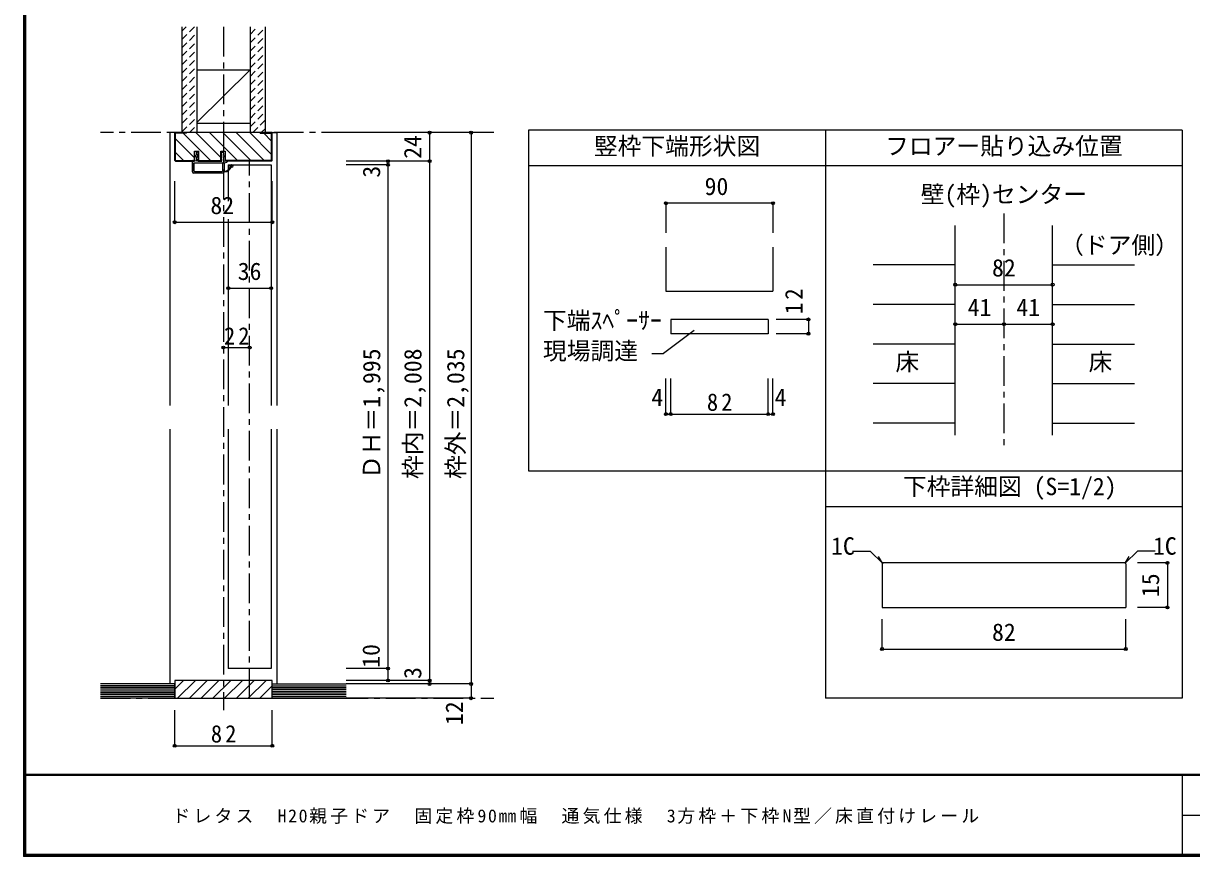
# Model space of a CAD drawing. Units: millimetres at full size, sheet at 1:5, with parts at other scales. Extents: x -973 to 977, y -718 to 696.
# Drawn here: x -973 to 10, y -701 to 0 of the extents above; entities that cross this region are included whole.
import ezdxf
from ezdxf.enums import TextEntityAlignment as Align

# ---------------------------------------------------------------- set-up
doc = ezdxf.new("R2010")
doc.units = ezdxf.units.MM
doc.header["$LTSCALE"] = 5
doc.header["$PDMODE"] = 32
doc.header["$PDSIZE"] = 2.5
doc.linetypes.add('CHAIN1', pattern=[8, 5, -1, 1, -1])
doc.linetypes.add('DASHED1', pattern=[1.8, 1.2, -0.6])
for name, color, linetype in [('0-0_補助線', 7, 'Continuous'), ('0-1_通り芯', 4, 'CHAIN1'), ('0-2_柱', 3, 'Continuous'), ('0-3_仕上げ', 2, 'Continuous'), ('0-4_枠', 3, 'Continuous'), ('0-6_扉', 6, 'Continuous'), ('0-7_金物', 7, 'Continuous'), ('0-A_文字', 7, 'Continuous'), ('0-B_寸法', 7, 'Continuous'), ('0-C_ハッチ', 4, 'DASHED1'), ('1-4_枠', 3, 'Continuous'), ('1-B_寸法', 4, 'Continuous'), ('F-1_枠', 6, 'Continuous'), ('F-A_文字', 7, 'Continuous')]:
    doc.layers.add(name, color=color, linetype=linetype)
doc.styles.add('ＭＳ ゴシック', font='')
doc.styles.get('ＭＳ ゴシック').set_extended_font_data('MS Gothic')

# ---------------------------------------------------------------- blocks, each defined once
blk = doc.blocks.new('2')
at = {"layer": '0-0_補助線'}
for p, q in [((-9.846, -9.622), (-9.846, 15.078)), ((-8.846, 16.078), (0.354, 16.078)), ((-8.846, 15.878), (0.637, 15.878)), ((-8.446, 14.378), (-8.446, -8.922)), ((-8.146, 14.678), (-1.546, 14.678)), ((-1.246, 14.378), (-1.246, -8.922)), ((0.154, 11.653), (2.154, 11.653)), ((0.154, 11.653), (0.154, -8.497)), ((2.154, 10.953), (2.154, 11.653)), ((3.154, 11.653), (2.512, 10.83)), ((3.154, 11.653), (6.154, 11.653)), ((4.154, 13.753), (4.154, 13.053)), ((5.154, 13.053), (4.512, 13.876)), ((7.154, 13.053), (5.154, 13.053)), ((6.154, 10.953), (6.154, 11.653)), ((7.558, 12.258), (6.516, 10.835)), ((-1.546, -9.222), (-8.146, -9.222)), ((0.154, -8.497), (2.154, -8.497)), ((2.154, -7.797), (2.154, -8.497)), ((3.154, -8.497), (2.512, -7.674)), ((3.154, -8.497), (6.154, -8.497)), ((6.154, -7.797), (6.154, -8.497)), ((7.558, -9.101), (6.516, -7.679)), ((-1.48, -10.622), (-8.846, -10.622)), ((-1.189, -10.85), (-0.732, -12.694)), ((0.354, -12.922), (-0.441, -12.922)), ((4.154, -9.897), (0.154, -9.897)), ((0.154, -9.897), (0.154, -10.622)), ((0.154, -10.622), (0.645, -12.548)), ((4.154, -10.597), (4.154, -9.897)), ((5.154, -9.897), (4.512, -10.72)), ((7.154, -9.897), (5.154, -9.897))]:
    blk.add_line(p, q, dxfattribs=at)
for points in [[(-9.646, 15.078), (-9.646, -9.622), (-9.846, -9.622)], [(4.154, 13.053), (0.154, 13.053), (0.649, 15.723)]]:
    blk.add_lwpolyline(points, dxfattribs=at)
for centre, radius, start, end in [((-8.846, 15.078), 1, 90, 180), ((-8.846, 15.078), 0.8, 90, 180), ((-8.146, 14.378), 0.3, 90, 180), ((-1.546, 14.378), 0.3, 0, 90), ((0.354, 15.778), 0.3, 349.49875, 90), ((2.354, 10.953), 0.2, 180, 322.03043), ((4.354, 13.753), 0.2, 37.96957, 180), ((6.354, 10.953), 0.2, 180, 323.78053), ((7.154, 12.553), 0.5, 323.78053, 90), ((-8.846, -9.622), 1, 180, 270), ((-8.146, -8.922), 0.3, 180, 270), ((-1.546, -8.922), 0.3, 270, 0), ((2.354, -7.797), 0.2, 37.96957, 180), ((6.354, -7.797), 0.2, 36.21947, 180), ((7.154, -9.397), 0.5, 270, 36.21947), ((-2.846, -10.72), 6, 179.06153, 259.29815), ((-2.846, -10.72), 5.3, 178.93757, 259.29815), ((-3.896, -16.272), 0.35, 259.29815, 79.29815), ((-1.48, -10.922), 0.3, 13.9282, 90), ((-0.441, -12.622), 0.3, 193.9282, 270), ((0.354, -12.622), 0.3, 270, 14.29438), ((4.354, -10.597), 0.2, 180, 322.03043)]:
    blk.add_arc(centre, radius, start, end, dxfattribs=at)
blk.add_point((-3.896, -16.622), dxfattribs=at)

msp = doc.modelspace()

# ---------------------------------------------------------------- linework, layer by layer
at = {"layer": '0-0_補助線', "color": 4}
for p, q in [((-342.693, -150.894), (-342.693, -175.894)), ((-312.803, -248.695), (-339.885, -248.695)), ((-312.803, -248.695), (-312.803, -260.695)), ((-312.803, -260.695), (-339.885, -260.695)), ((-804.976, -272.382), (-782.976, -272.382)), ((-432.693, -328.343), (-432.693, -298.335)), ((-428.693, -328.343), (-428.693, -298.335)), ((-346.693, -328.343), (-346.693, -298.335)), ((-342.693, -328.343), (-342.693, -298.335)), ((-432.693, -328.343), (-428.693, -328.343)), ((-428.693, -328.343), (-346.693, -328.343)), ((-346.693, -328.343), (-342.693, -328.343))]:
    msp.add_line(p, q, dxfattribs=at)
at = {"layer": '0-0_補助線', "color": 3}
msp.add_line((-342.693, -187.826), (-342.693, -224.786), dxfattribs=at)
at = {"layer": '0-0_補助線'}
for p, q in [((-428.693, -248.695), (-428.693, -260.695)), ((-346.693, -248.695), (-428.693, -248.695)), ((-346.693, -248.695), (-346.693, -260.695)), ((-409.063, -257.9), (-434.863, -277.249)), ((-346.693, -260.695), (-428.693, -260.695)), ((-444.708, -277.249), (-434.863, -277.249))]:
    msp.add_line(p, q, dxfattribs=at)
at = {"layer": '0-0_補助線', "color": 4}
msp.add_lwpolyline([(-342.693, -150.894), (-432.693, -150.894), (-432.693, -175.894)], dxfattribs=at)
at = {"layer": '0-0_補助線', "color": 3}
msp.add_lwpolyline([(-432.693, -187.826), (-432.693, -224.786), (-342.693, -224.786)], dxfattribs=at)
at = {"layer": '0-0_補助線'}
for p in [(-432.693, -150.894), (-342.693, -150.894), (-312.803, -248.695), (-312.803, -260.695), (-804.976, -272.382), (-782.976, -272.382), (-432.693, -328.343), (-428.693, -328.343), (-346.693, -328.343), (-342.693, -328.343)]:
    msp.add_point(p, dxfattribs=at)
at = {"layer": '0-1_通り芯'}
for p, q in [((-804.976, -2.5), (-804.976, -577.5)), ((-577.619, -91.5), (-908.333, -91.5)), ((-782.976, -567.5), (-782.976, -115.5)), ((-148.347, -159.5), (-148.347, -356.007)), ((-908.333, -567.5), (-577.619, -567.5))]:
    msp.add_line(p, q, dxfattribs=at)
at = {"layer": '0-2_柱'}
for p, q in [((-827.476, -38.5), (-782.476, -38.5)), ((-827.476, -83.5), (-782.476, -83.5))]:
    msp.add_line(p, q, dxfattribs=at)
at = {"layer": '0-2_柱', "color": 7}
msp.add_line((-827.476, -82.928), (-782.476, -38.5), dxfattribs=at)
at = {"layer": '0-3_仕上げ'}
for p, q in [((-839.976, -2.5), (-839.976, -91.5)), ((-827.476, -2.5), (-827.476, -91.5)), ((-782.476, -2.5), (-782.476, -91.5)), ((-769.976, -2.5), (-769.976, -91.5)), ((-845.976, -555.5), (-908.333, -555.5)), ((-845.976, -567.5), (-845.976, -555.5)), ((-763.976, -567.5), (-763.976, -555.5)), ((-763.976, -555.5), (-701.619, -555.5)), ((-845.976, -567.5), (-908.333, -567.5)), ((-763.976, -567.5), (-701.619, -567.5))]:
    msp.add_line(p, q, dxfattribs=at)
at = {"layer": '0-3_仕上げ', "color": 4}
for p, q in [((-189.347, -202.801), (-258.347, -202.801)), ((-107.347, -202.801), (-38.347, -202.801)), ((-189.347, -236.103), (-258.347, -236.103)), ((-107.347, -236.103), (-38.347, -236.103)), ((-189.347, -269.404), (-258.347, -269.404)), ((-107.347, -269.404), (-38.347, -269.404)), ((-189.347, -302.706), (-258.347, -302.706)), ((-107.347, -302.706), (-38.347, -302.706)), ((-189.347, -336.007), (-258.347, -336.007)), ((-107.347, -336.007), (-38.347, -336.007))]:
    msp.add_line(p, q, dxfattribs=at)
at = {"layer": '0-3_仕上げ', "color": 7}
for p, q in [((-845.976, -557), (-908.333, -557)), ((-845.976, -558.5), (-908.333, -558.5)), ((-845.976, -560), (-908.333, -560)), ((-763.976, -557), (-701.619, -557)), ((-763.976, -558.5), (-701.619, -558.5)), ((-763.976, -560), (-701.619, -560)), ((-845.976, -561.5), (-908.333, -561.5)), ((-845.976, -563), (-908.333, -563)), ((-845.976, -564.5), (-908.333, -564.5)), ((-845.976, -566), (-908.333, -566)), ((-763.976, -561.5), (-701.619, -561.5)), ((-763.976, -563), (-701.619, -563)), ((-763.976, -564.5), (-701.619, -564.5)), ((-763.976, -566), (-701.619, -566))]:
    msp.add_line(p, q, dxfattribs=at)
at = {"layer": '0-4_枠', "color": 4}
for p, q in [((-845.976, -91.5), (-849.976, -91.5)), ((-849.976, -91.5), (-849.976, -321)), ((-763.976, -91.5), (-759.976, -91.5)), ((-759.976, -91.5), (-759.976, -321)), ((-849.976, -341), (-849.976, -555.5)), ((-759.976, -341), (-759.976, -555.5))]:
    msp.add_line(p, q, dxfattribs=at)
at = {"layer": '0-4_枠'}
for p, q in [((-763.976, -91.5), (-845.976, -91.5)), ((-845.476, -114.586), (-845.476, -92)), ((-835.976, -92), (-845.476, -92)), ((-835.976, -92), (-835.976, -91.5)), ((-773.976, -92), (-773.976, -91.5)), ((-773.976, -92), (-764.476, -92)), ((-764.476, -114.586), (-764.476, -92)), ((-829.476, -107), (-825.776, -107)), ((-829.476, -115.5), (-829.476, -107)), ((-825.776, -115.5), (-825.776, -107)), ((-807.176, -115.5), (-807.176, -107)), ((-845.062, -115), (-845.476, -114.586)), ((-845.269, -115.5), (-829.476, -115.5)), ((-845.062, -115), (-829.476, -115)), ((-825.776, -115), (-807.176, -115)), ((-825.776, -115.5), (-807.176, -115.5)), ((-764.89, -115), (-803.476, -115)), ((-764.683, -115.5), (-803.476, -115.5)), ((-764.89, -115), (-764.476, -114.586)), ((-189.347, -346.007), (-189.347, -169.5)), ((-107.347, -346.007), (-107.347, -169.5))]:
    msp.add_line(p, q, dxfattribs=at)
for points in [[(-845.269, -115.5), (-845.976, -114.793), (-845.976, -91.5)], [(-764.683, -115.5), (-763.976, -114.793), (-763.976, -91.5)], [(-807.176, -107), (-803.476, -107), (-803.476, -115.5)]]:
    msp.add_lwpolyline(points, dxfattribs=at)
msp.add_lwpolyline([(-845.976, -567.5), (-763.976, -567.5), (-763.976, -552.5), (-845.976, -552.5)], close=True, dxfattribs=at)
at = {"layer": '0-6_扉'}
for p, q in [((-800.976, -118.5), (-800.976, -149.19)), ((-800.976, -118.5), (-764.976, -118.5)), ((-764.976, -118.5), (-764.976, -321)), ((-800.976, -164.422), (-800.976, -321)), ((-800.976, -341), (-800.976, -542.5)), ((-764.976, -341), (-764.976, -542.5)), ((-764.976, -542.5), (-800.976, -542.5))]:
    msp.add_line(p, q, dxfattribs=at)
at = {"layer": '0-A_文字', "color": 3}
for p, q in [((-548.347, -89.5), (-548.347, -376.007)), ((1.653, -89.5), (-548.347, -89.5)), ((-298.347, -89.5), (-298.347, -567.5)), ((1.653, -89.5), (1.653, -567.5)), ((1.653, -119.5), (-548.347, -119.5)), ((-548.347, -376.007), (1.653, -376.007)), ((-298.347, -406.007), (1.653, -406.007)), ((1.653, -567.5), (-298.347, -567.5))]:
    msp.add_line(p, q, dxfattribs=at)
at = {"layer": '0-B_寸法', "color": 4}
for p, q in [((-596.619, -91.5), (-701.619, -91.5)), ((-631.619, -91.5), (-631.619, -555.5)), ((-596.619, -91.5), (-596.619, -567.5)), ((-631.619, -115.5), (-701.619, -115.5)), ((-666.619, -115.5), (-666.619, -552.5)), ((-666.619, -118.5), (-701.619, -118.5)), ((-845.976, -166.922), (-845.976, -132.4)), ((-763.976, -166.922), (-763.976, -132.4)), ((-845.976, -166.922), (-763.976, -166.922)), ((-800.976, -222.382), (-764.976, -222.382)), ((-189.347, -219.452), (-107.347, -219.452)), ((-189.347, -252.753), (-107.347, -252.753)), ((-666.619, -542.5), (-701.619, -542.5)), ((-631.619, -552.5), (-701.619, -552.5)), ((-596.619, -555.5), (-701.619, -555.5)), ((-596.619, -567.5), (-701.619, -567.5)), ((-845.976, -607.5), (-845.976, -577.5)), ((-763.976, -607.5), (-763.976, -577.5)), ((-845.976, -607.5), (-763.976, -607.5))]:
    msp.add_line(p, q, dxfattribs=at)
at = {"layer": '0-B_寸法'}
for p in [(-631.619, -91.5), (-596.619, -91.5), (-666.619, -115.5), (-666.619, -118.5), (-631.619, -115.5), (-845.976, -166.922), (-763.976, -166.922), (-800.976, -222.382), (-764.976, -222.382), (-189.347, -219.452), (-107.347, -219.452), (-189.347, -252.753), (-148.347, -252.753), (-107.347, -252.753), (-666.619, -542.5), (-666.619, -552.5), (-631.619, -552.5), (-631.619, -555.5), (-596.619, -555.5), (-596.619, -567.5), (-845.976, -607.5), (-763.976, -607.5)]:
    msp.add_point(p, dxfattribs=at)
at = {"layer": '0-C_ハッチ'}
for p, q in [((-839.976, -6.04), (-836.436, -2.5)), ((-839.976, -13.111), (-829.365, -2.5)), ((-839.976, -20.182), (-827.476, -7.682)), ((-782.476, -8.748), (-776.228, -2.5)), ((-782.476, -15.819), (-769.976, -3.319)), ((-839.976, -27.253), (-827.476, -14.753)), ((-782.476, -22.89), (-769.976, -10.39)), ((-782.476, -29.961), (-769.976, -17.461)), ((-839.976, -34.324), (-827.476, -21.824)), ((-839.976, -41.395), (-827.476, -28.895)), ((-782.476, -37.032), (-769.976, -24.532)), ((-839.976, -48.466), (-827.476, -35.966)), ((-782.476, -44.103), (-769.976, -31.603)), ((-782.476, -51.174), (-769.976, -38.674)), ((-839.976, -55.537), (-827.476, -43.037)), ((-782.476, -58.246), (-769.976, -45.746)), ((-839.976, -62.608), (-827.476, -50.108)), ((-839.976, -69.679), (-827.476, -57.179)), ((-782.476, -65.317), (-769.976, -52.817)), ((-839.976, -76.751), (-827.476, -64.251)), ((-782.476, -72.388), (-769.976, -59.888)), ((-782.476, -79.459), (-769.976, -66.959)), ((-839.976, -90.893), (-827.476, -78.393)), ((-839.654, -83.5), (-827.476, -71.322)), ((-782.476, -86.53), (-769.976, -74.03)), ((-833.512, -91.5), (-827.476, -85.464)), ((-780.375, -91.5), (-769.976, -81.101)), ((-773.304, -91.5), (-769.976, -88.172))]:
    msp.add_line(p, q, dxfattribs=at)
at = {"layer": '0-C_ハッチ', "linetype": 'Continuous'}
for p, q in [((-845.476, -96.784), (-829.476, -112.784)), ((-838.947, -92), (-815.947, -115)), ((-828.133, -91.5), (-807.176, -112.457)), ((-816.819, -91.5), (-793.319, -115)), ((-805.505, -91.5), (-782.005, -115)), ((-794.192, -91.5), (-770.692, -115)), ((-782.878, -91.5), (-764.476, -109.902)), ((-771.064, -92), (-764.476, -98.588)), ((-845.476, -108.098), (-838.574, -115)), ((-845.976, -559.992), (-838.484, -552.5)), ((-843.584, -567.5), (-828.584, -552.5)), ((-833.685, -567.5), (-818.685, -552.5)), ((-823.785, -567.5), (-808.785, -552.5)), ((-813.886, -567.5), (-798.886, -552.5)), ((-803.986, -567.5), (-788.986, -552.5)), ((-794.087, -567.5), (-779.087, -552.5)), ((-784.187, -567.5), (-769.187, -552.5)), ((-774.288, -567.5), (-763.976, -557.188)), ((-764.388, -567.5), (-763.976, -567.088))]:
    msp.add_line(p, q, dxfattribs=at)
at = {"layer": '1-4_枠'}
for p, q in [((-250.14, -453.601), (-250.847, -454.308)), ((-250.847, -454.308), (-250.847, -491.101)), ((-46.554, -453.601), (-250.14, -453.601)), ((-46.554, -453.601), (-45.847, -454.308)), ((-45.847, -454.308), (-45.847, -491.101)), ((-250.847, -491.101), (-45.847, -491.101))]:
    msp.add_line(p, q, dxfattribs=at)
at = {"layer": '1-B_寸法'}
for p, q in [((-275.653, -443.601), (-260.847, -443.601)), ((-250.493, -453.955), (-260.847, -443.601)), ((-250.493, -453.955), (-253.765, -448.287)), ((-46.201, -453.955), (-35.847, -443.601)), ((-46.201, -453.955), (-42.929, -448.287)), ((-21.041, -443.601), (-35.847, -443.601)), ((-10.847, -453.601), (-35.847, -453.601)), ((-10.847, -453.601), (-10.847, -491.101)), ((-10.847, -491.101), (-35.847, -491.101)), ((-250.847, -526.101), (-250.847, -501.101)), ((-45.847, -526.101), (-45.847, -501.101)), ((-250.847, -526.101), (-45.847, -526.101))]:
    msp.add_line(p, q, dxfattribs=at)
at = {"layer": '1-B_寸法', "color": 7}
for p in [(-10.847, -453.601), (-10.847, -491.101), (-250.847, -526.101), (-45.847, -526.101)]:
    msp.add_point(p, dxfattribs=at)
at = {"layer": 'F-1_枠'}
for p, q in [((-973.347, 695.833), (-973.347, -700.833)), ((-972.514, 695.833), (-972.514, -700.833)), ((-971.68, 695.833), (-971.68, -700.833)), ((976.653, -631.667), (-973.347, -631.667)), ((976.653, -632.5), (-973.347, -632.5)), ((1.653, -632.5), (1.653, -699.167)), ((1.653, -665.833), (974.986, -665.834)), ((976.653, -699.167), (-973.347, -699.167)), ((976.653, -700), (-973.347, -700)), ((976.653, -700.833), (-973.347, -700.833))]:
    msp.add_line(p, q, dxfattribs=at)

# ---------------------------------------------------------------- block references
at = {"layer": '0-7_金物', "rotation": 90}
msp.add_blockref('2', (-814.898, -115.654), dxfattribs=at)

# ---------------------------------------------------------------- texts
at = {"layer": '0-0_補助線', "style": 'ＭＳ ゴシック'}
for s, p in [('90', (-400.16, -148.394)), ('下端ｽﾍﾟｰｻｰ', (-536.186, -261.298)), ('現場調達', (-536.186, -286.893)), ('4', (-444.943, -325.923)), ('4', (-341.191, -325.923))]:
    msp.add_text(s, height=14.66, dxfattribs=at).set_placement(p, align=Align.BOTTOM_LEFT)
at = {"layer": '0-0_補助線', "insert": (-317.803, -244.122), "char_height": 14.66, "attachment_point": 7, "rotation": 90, "style": 'ＭＳ ゴシック'}
msp.add_mtext('\\T1.27;\\W0.95;12', dxfattribs=at)
at = {"layer": '0-0_補助線', "char_height": 14.66, "attachment_point": 7, "style": 'ＭＳ ゴシック'}
for s, insert in [('\\T1.27;\\W0.95;22', (-804.601, -269.882)), ('\\T1.27;\\W0.95;82', (-398.262, -325.843))]:
    msp.add_mtext(s, dxfattribs=dict(at, insert=insert))
at = {"layer": '0-A_文字', "style": 'ＭＳ ゴシック'}
for s, p in [('竪枠下端形状図', (-493.347, -114.5)), ('フロアー貼り込み位置', (-248.347, -114.5)), ('壁(枠)センター', (-218.347, -155.091)), ('（ドア側）', (-101.069, -197.835)), ('床', (-239.597, -296.055)), ('床', (-77.097, -296.055)), ('下枠詳細図 (S=1/2)', (-233.347, -401.007))]:
    msp.add_text(s, height=14.66, dxfattribs=at).set_placement(p, align=Align.BOTTOM_LEFT)
at = {"layer": '0-B_寸法', "style": 'ＭＳ ゴシック'}
for s, p in [('24', (-634.119, -113.5)), ('3', (-668.782, -129.385)), ('ＤＨ＝1,995', (-668.656, -383)), ('枠内＝2,008', (-633.976, -383)), ('枠外＝2,035', (-597.962, -383)), ('10', (-669.119, -541.875)), ('3', (-634.119, -551.25)), ('12', (-599.119, -590.094))]:
    msp.add_text(s, height=14.66, rotation=90, dxfattribs=at).set_placement(p, align=Align.BOTTOM_LEFT)
for s, p in [('82', (-815.976, -164.422)), ('36', (-792.976, -219.882)), ('82', (-158.347, -216.952)), ('41', (-178.847, -250.253)), ('41', (-137.847, -250.253))]:
    msp.add_text(s, height=14.66, dxfattribs=at).set_placement(p, align=Align.BOTTOM_LEFT)
at = {"layer": '0-B_寸法', "insert": (-815.601, -605), "char_height": 14.66, "attachment_point": 7, "style": 'ＭＳ ゴシック'}
msp.add_mtext('\\T1.27;\\W0.95;82', dxfattribs=at)
at = {"layer": '1-B_寸法', "color": 7, "style": 'ＭＳ ゴシック'}
for s, p in [('1C', (-293.778, -451.101)), ('1C', (-22.916, -451.101)), ('82', (-158.347, -523.601))]:
    msp.add_text(s, height=14.66, dxfattribs=at).set_placement(p, align=Align.BOTTOM_LEFT)
msp.add_text('15', height=14.66, rotation=90, dxfattribs=at).set_placement((-13.347, -482.351), align=Align.BOTTOM_LEFT)
at = {"layer": 'F-A_文字', "insert": (-847.938, -673.333), "char_height": 11, "attachment_point": 7, "style": 'ＭＳ ゴシック'}
msp.add_mtext('\\T1.18;ドレタス\u3000H20親子ドア\u3000固定枠90㎜幅\u3000通気仕様\u30003方枠＋下枠N型／床直付けレール', dxfattribs=at)

doc.saveas('drawing.dxf')
